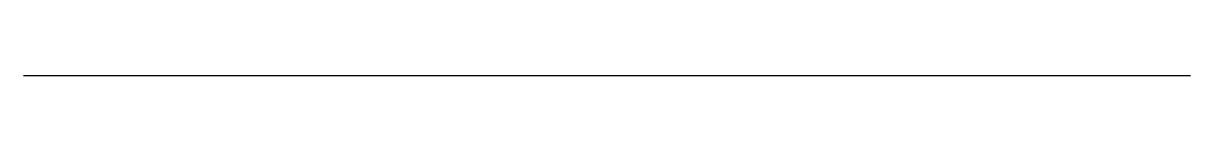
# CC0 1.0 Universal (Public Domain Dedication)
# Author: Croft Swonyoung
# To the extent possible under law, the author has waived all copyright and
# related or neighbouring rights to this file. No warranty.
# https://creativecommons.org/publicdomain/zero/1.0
# Model space of a CAD drawing. Extents: x 0 to 1, y 0 to 0.
import ezdxf

# ---------------------------------------------------------------- set-up
doc = ezdxf.new("R2010")
doc.units = 0
doc.layers.add('SHEET', color=8, linetype='CONTINUOUS')

msp = doc.modelspace()

# ---------------------------------------------------------------- linework, layer by layer
at = {"layer": 'SHEET'}
msp.add_line((0, 0), (1, 0), dxfattribs=at)

doc.saveas('drawing.dxf')
